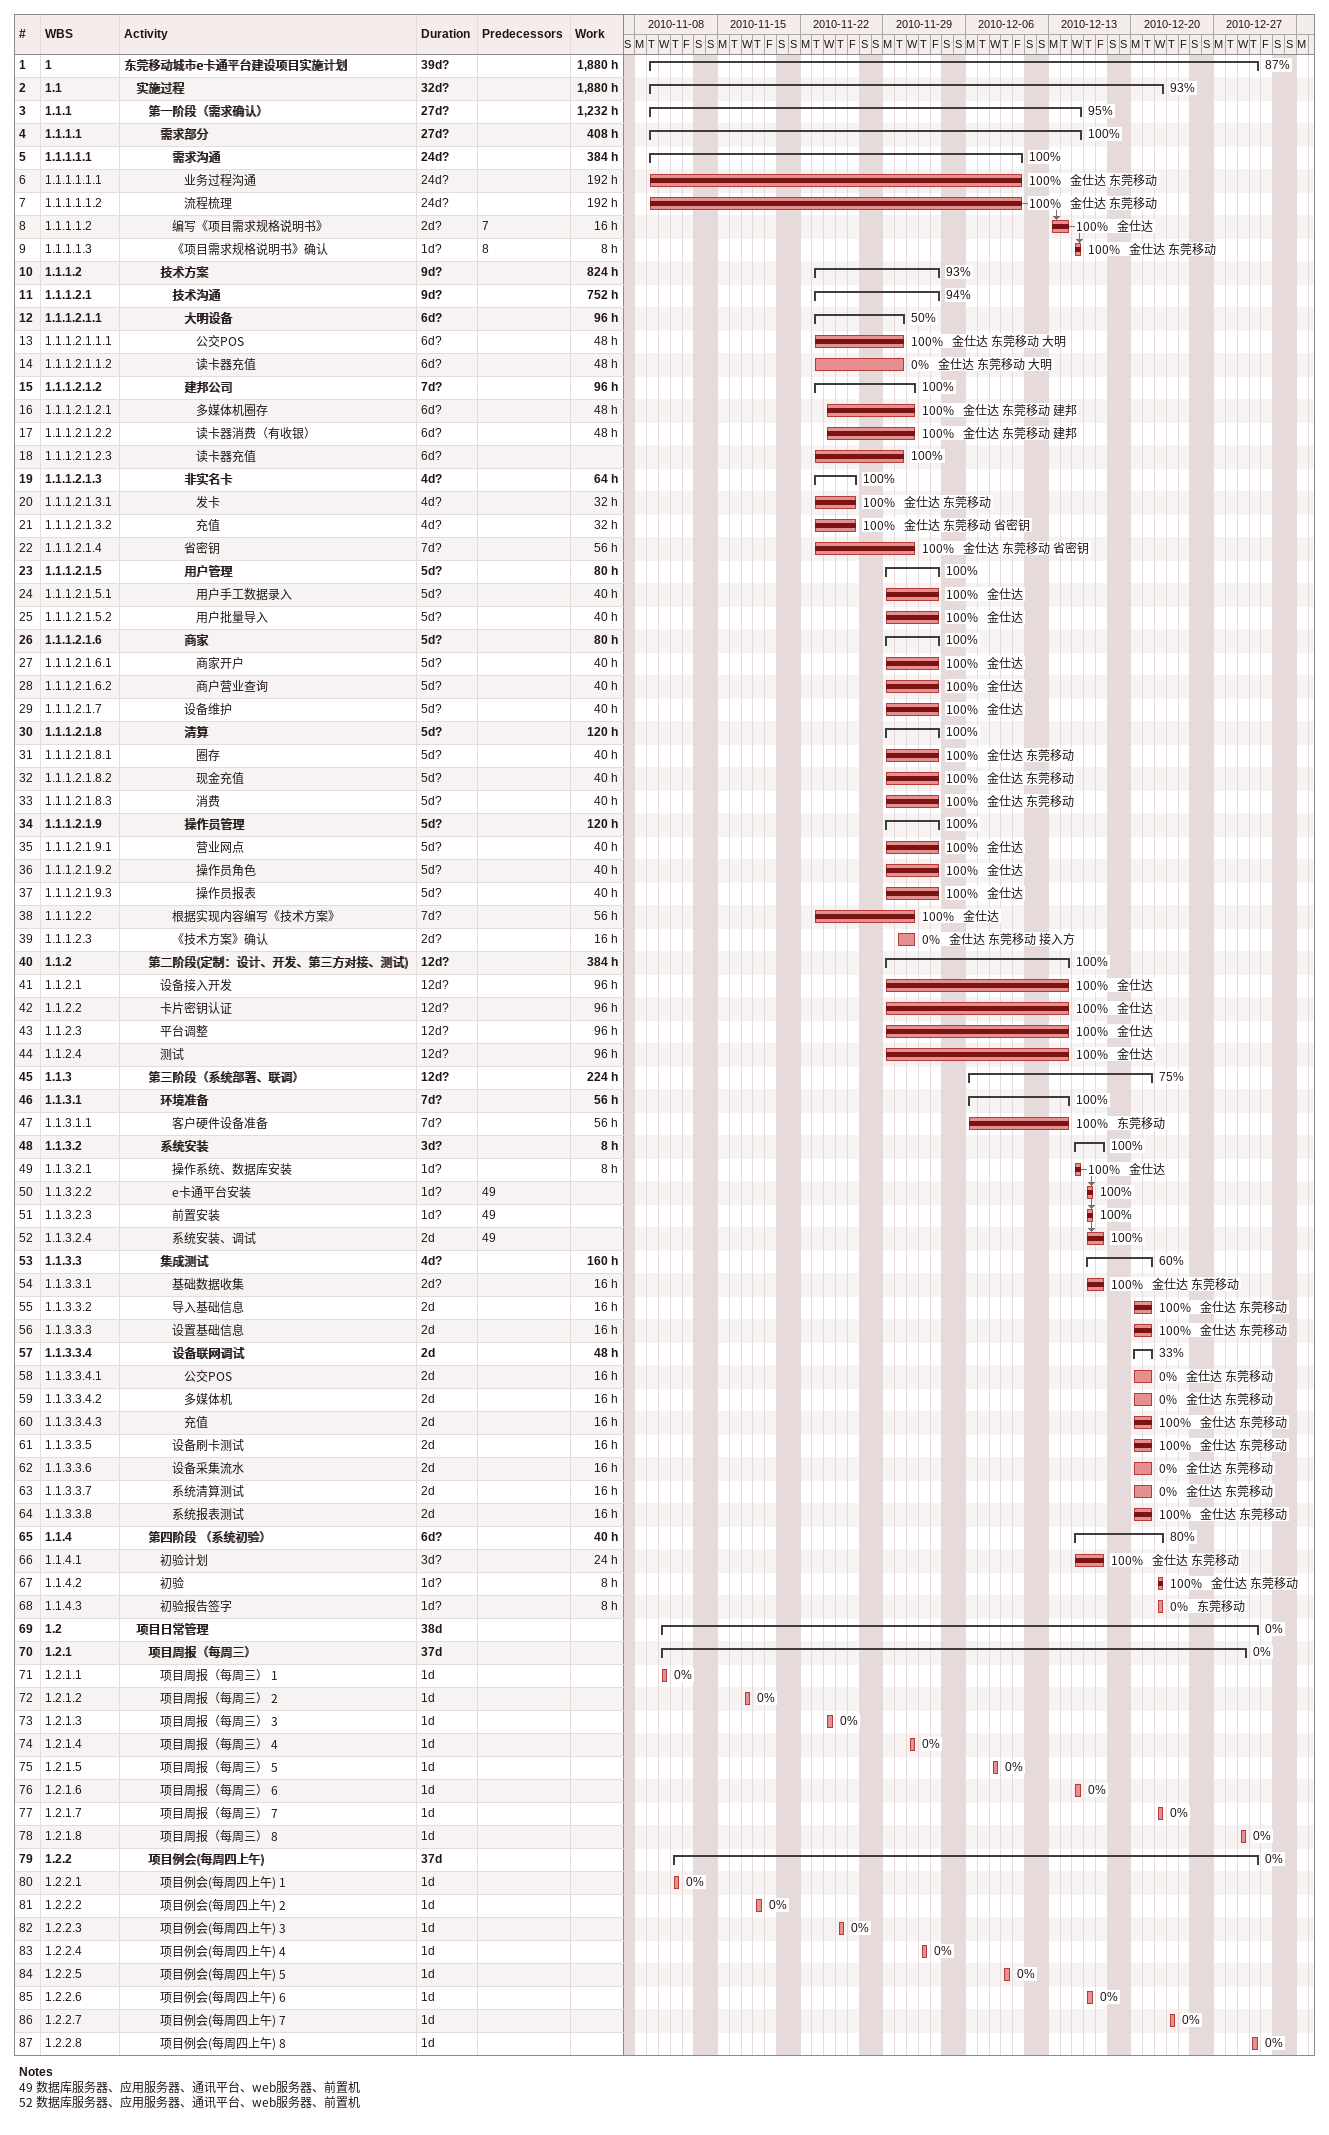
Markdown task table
| ID | WBS | Task | Duration | Start | Finish | Predecessors | Resources | % complete | Work (h) |
|---|---|---|---|---|---|---|---|---|---|
| 1 | 1 | **东莞移动城市e卡通平台建设项目实施计划** | 39d? | 2010-11-09 | 2010-12-30 |  |  | 87 | 1880 |
| 2 | 1.1 | **实施过程** | 32d? | 2010-11-09 | 2010-12-22 |  |  | 93 | 1880 |
| 3 | 1.1.1 | **第一阶段（需求确认）** | 27d? | 2010-11-09 | 2010-12-15 |  |  | 95 | 1232 |
| 4 | 1.1.1.1 | **需求部分** | 27d? | 2010-11-09 | 2010-12-15 |  |  | 100 | 408 |
| 5 | 1.1.1.1.1 | **需求沟通** | 24d? | 2010-11-09 | 2010-12-10 |  |  | 100 | 384 |
| 6 | 1.1.1.1.1.1 | 业务过程沟通 | 24d? | 2010-11-09 | 2010-12-10 |  | 金仕达 东莞移动 | 100 | 192 |
| 7 | 1.1.1.1.1.2 | 流程梳理 | 24d? | 2010-11-09 | 2010-12-10 |  | 金仕达 东莞移动 | 100 | 192 |
| 8 | 1.1.1.1.2 | 编写《项目需求规格说明书》 | 2d? | 2010-12-13 | 2010-12-14 | 7 | 金仕达 | 100 | 16 |
| 9 | 1.1.1.1.3 | 《项目需求规格说明书》确认 | 1d? | 2010-12-15 | 2010-12-15 | 8 | 金仕达 东莞移动 | 100 | 8 |
| 10 | 1.1.1.2 | **技术方案** | 9d? | 2010-11-23 | 2010-12-03 |  |  | 93 | 824 |
| 11 | 1.1.1.2.1 | **技术沟通** | 9d? | 2010-11-23 | 2010-12-03 |  |  | 94 | 752 |
| 12 | 1.1.1.2.1.1 | **大明设备** | 6d? | 2010-11-23 | 2010-11-30 |  |  | 50 | 96 |
| 13 | 1.1.1.2.1.1.1 | 公交POS | 6d? | 2010-11-23 | 2010-11-30 |  | 金仕达 东莞移动 大明 | 100 | 48 |
| 14 | 1.1.1.2.1.1.2 | 读卡器充值 | 6d? | 2010-11-23 | 2010-11-30 |  | 金仕达 东莞移动 大明 | 0 | 48 |
| 15 | 1.1.1.2.1.2 | **建邦公司** | 7d? | 2010-11-23 | 2010-12-01 |  |  | 100 | 96 |
| 16 | 1.1.1.2.1.2.1 | 多媒体机圈存 | 6d? | 2010-11-24 | 2010-12-01 |  | 金仕达 东莞移动 建邦 | 100 | 48 |
| 17 | 1.1.1.2.1.2.2 | 读卡器消费（有收银） | 6d? | 2010-11-24 | 2010-12-01 |  | 金仕达 东莞移动 建邦 | 100 | 48 |
| 18 | 1.1.1.2.1.2.3 | 读卡器充值 | 6d? | 2010-11-23 | 2010-11-30 |  |  | 100 |  |
| 19 | 1.1.1.2.1.3 | **非实名卡** | 4d? | 2010-11-23 | 2010-11-26 |  |  | 100 | 64 |
| 20 | 1.1.1.2.1.3.1 | 发卡 | 4d? | 2010-11-23 | 2010-11-26 |  | 金仕达 东莞移动 | 100 | 32 |
| 21 | 1.1.1.2.1.3.2 | 充值 | 4d? | 2010-11-23 | 2010-11-26 |  | 金仕达 东莞移动 省密钥 | 100 | 32 |
| 22 | 1.1.1.2.1.4 | 省密钥 | 7d? | 2010-11-23 | 2010-12-01 |  | 金仕达 东莞移动 省密钥 | 100 | 56 |
| 23 | 1.1.1.2.1.5 | **用户管理** | 5d? | 2010-11-29 | 2010-12-03 |  |  | 100 | 80 |
| 24 | 1.1.1.2.1.5.1 | 用户手工数据录入 | 5d? | 2010-11-29 | 2010-12-03 |  | 金仕达 | 100 | 40 |
| 25 | 1.1.1.2.1.5.2 | 用户批量导入 | 5d? | 2010-11-29 | 2010-12-03 |  | 金仕达 | 100 | 40 |
| 26 | 1.1.1.2.1.6 | **商家** | 5d? | 2010-11-29 | 2010-12-03 |  |  | 100 | 80 |
| 27 | 1.1.1.2.1.6.1 | 商家开户 | 5d? | 2010-11-29 | 2010-12-03 |  | 金仕达 | 100 | 40 |
| 28 | 1.1.1.2.1.6.2 | 商户营业查询 | 5d? | 2010-11-29 | 2010-12-03 |  | 金仕达 | 100 | 40 |
| 29 | 1.1.1.2.1.7 | 设备维护 | 5d? | 2010-11-29 | 2010-12-03 |  | 金仕达 | 100 | 40 |
| 30 | 1.1.1.2.1.8 | **清算** | 5d? | 2010-11-29 | 2010-12-03 |  |  | 100 | 120 |
| 31 | 1.1.1.2.1.8.1 | 圈存 | 5d? | 2010-11-29 | 2010-12-03 |  | 金仕达 东莞移动 | 100 | 40 |
| 32 | 1.1.1.2.1.8.2 | 现金充值 | 5d? | 2010-11-29 | 2010-12-03 |  | 金仕达 东莞移动 | 100 | 40 |
| 33 | 1.1.1.2.1.8.3 | 消费 | 5d? | 2010-11-29 | 2010-12-03 |  | 金仕达 东莞移动 | 100 | 40 |
| 34 | 1.1.1.2.1.9 | **操作员管理** | 5d? | 2010-11-29 | 2010-12-03 |  |  | 100 | 120 |
| 35 | 1.1.1.2.1.9.1 | 营业网点 | 5d? | 2010-11-29 | 2010-12-03 |  | 金仕达 | 100 | 40 |
| 36 | 1.1.1.2.1.9.2 | 操作员角色 | 5d? | 2010-11-29 | 2010-12-03 |  | 金仕达 | 100 | 40 |
| 37 | 1.1.1.2.1.9.3 | 操作员报表 | 5d? | 2010-11-29 | 2010-12-03 |  | 金仕达 | 100 | 40 |
| 38 | 1.1.1.2.2 | 根据实现内容编写《技术方案》 | 7d? | 2010-11-23 | 2010-12-01 |  | 金仕达 | 100 | 56 |
| 39 | 1.1.1.2.3 | 《技术方案》确认 | 2d? | 2010-11-30 | 2010-12-01 |  | 金仕达 东莞移动 接入方 | 0 | 16 |
| 40 | 1.1.2 | **第二阶段(定制：设计、开发、第三方对接、测试)** | 12d? | 2010-11-29 | 2010-12-14 |  |  | 100 | 384 |
| 41 | 1.1.2.1 | 设备接入开发 | 12d? | 2010-11-29 | 2010-12-14 |  | 金仕达 | 100 | 96 |
| 42 | 1.1.2.2 | 卡片密钥认证 | 12d? | 2010-11-29 | 2010-12-14 |  | 金仕达 | 100 | 96 |
| 43 | 1.1.2.3 | 平台调整 | 12d? | 2010-11-29 | 2010-12-14 |  | 金仕达 | 100 | 96 |
| 44 | 1.1.2.4 | 测试 | 12d? | 2010-11-29 | 2010-12-14 |  | 金仕达 | 100 | 96 |
| 45 | 1.1.3 | **第三阶段（系统部署、联调）** | 12d? | 2010-12-06 | 2010-12-21 |  |  | 75 | 224 |
| 46 | 1.1.3.1 | **环境准备** | 7d? | 2010-12-06 | 2010-12-14 |  |  | 100 | 56 |
| 47 | 1.1.3.1.1 | 客户硬件设备准备 | 7d? | 2010-12-06 | 2010-12-14 |  | 东莞移动 | 100 | 56 |
| 48 | 1.1.3.2 | **系统安装** | 3d? | 2010-12-15 | 2010-12-17 |  |  | 100 | 8 |
| 49 | 1.1.3.2.1 | 操作系统、数据库安装 | 1d? | 2010-12-15 | 2010-12-15 |  | 金仕达 | 100 | 8 |
| 50 | 1.1.3.2.2 | e卡通平台安装 | 1d? | 2010-12-16 | 2010-12-16 | 49 |  | 100 |  |
| 51 | 1.1.3.2.3 | 前置安装 | 1d? | 2010-12-16 | 2010-12-16 | 49 |  | 100 |  |
| 52 | 1.1.3.2.4 | 系统安装、调试 | 2d | 2010-12-16 | 2010-12-17 | 49 |  | 100 |  |
| 53 | 1.1.3.3 | **集成测试** | 4d? | 2010-12-16 | 2010-12-21 |  |  | 60 | 160 |
| 54 | 1.1.3.3.1 | 基础数据收集 | 2d? | 2010-12-16 | 2010-12-17 |  | 金仕达 东莞移动 | 100 | 16 |
| 55 | 1.1.3.3.2 | 导入基础信息 | 2d | 2010-12-20 | 2010-12-21 |  | 金仕达 东莞移动 | 100 | 16 |
| 56 | 1.1.3.3.3 | 设置基础信息 | 2d | 2010-12-20 | 2010-12-21 |  | 金仕达 东莞移动 | 100 | 16 |
| 57 | 1.1.3.3.4 | **设备联网调试** | 2d | 2010-12-20 | 2010-12-21 |  |  | 33 | 48 |
| 58 | 1.1.3.3.4.1 | 公交POS | 2d | 2010-12-20 | 2010-12-21 |  | 金仕达 东莞移动 | 0 | 16 |
| 59 | 1.1.3.3.4.2 | 多媒体机 | 2d | 2010-12-20 | 2010-12-21 |  | 金仕达 东莞移动 | 0 | 16 |
| 60 | 1.1.3.3.4.3 | 充值 | 2d | 2010-12-20 | 2010-12-21 |  | 金仕达 东莞移动 | 100 | 16 |
| 61 | 1.1.3.3.5 | 设备刷卡测试 | 2d | 2010-12-20 | 2010-12-21 |  | 金仕达 东莞移动 | 100 | 16 |
| 62 | 1.1.3.3.6 | 设备采集流水 | 2d | 2010-12-20 | 2010-12-21 |  | 金仕达 东莞移动 | 0 | 16 |
| 63 | 1.1.3.3.7 | 系统清算测试 | 2d | 2010-12-20 | 2010-12-21 |  | 金仕达 东莞移动 | 0 | 16 |
| 64 | 1.1.3.3.8 | 系统报表测试 | 2d | 2010-12-20 | 2010-12-21 |  | 金仕达 东莞移动 | 100 | 16 |
| 65 | 1.1.4 | **第四阶段 （系统初验）** | 6d? | 2010-12-15 | 2010-12-22 |  |  | 80 | 40 |
| 66 | 1.1.4.1 | 初验计划 | 3d? | 2010-12-15 | 2010-12-17 |  | 金仕达 东莞移动 | 100 | 24 |
| 67 | 1.1.4.2 | 初验 | 1d? | 2010-12-22 | 2010-12-22 |  | 金仕达 东莞移动 | 100 | 8 |
| 68 | 1.1.4.3 | 初验报告签字 | 1d? | 2010-12-22 | 2010-12-22 |  | 东莞移动 | 0 | 8 |
| 69 | 1.2 | **项目日常管理** | 38d | 2010-11-10 | 2010-12-30 |  |  | 0 |  |
| 70 | 1.2.1 | **项目周报（每周三）** | 37d | 2010-11-10 | 2010-12-29 |  |  | 0 |  |
| 71 | 1.2.1.1 | 项目周报（每周三） 1 | 1d | 2010-11-10 | 2010-11-10 |  |  | 0 |  |
| 72 | 1.2.1.2 | 项目周报（每周三） 2 | 1d | 2010-11-17 | 2010-11-17 |  |  | 0 |  |
| 73 | 1.2.1.3 | 项目周报（每周三） 3 | 1d | 2010-11-24 | 2010-11-24 |  |  | 0 |  |
| 74 | 1.2.1.4 | 项目周报（每周三） 4 | 1d | 2010-12-01 | 2010-12-01 |  |  | 0 |  |
| 75 | 1.2.1.5 | 项目周报（每周三） 5 | 1d | 2010-12-08 | 2010-12-08 |  |  | 0 |  |
| 76 | 1.2.1.6 | 项目周报（每周三） 6 | 1d | 2010-12-15 | 2010-12-15 |  |  | 0 |  |
| 77 | 1.2.1.7 | 项目周报（每周三） 7 | 1d | 2010-12-22 | 2010-12-22 |  |  | 0 |  |
| 78 | 1.2.1.8 | 项目周报（每周三） 8 | 1d | 2010-12-29 | 2010-12-29 |  |  | 0 |  |
| 79 | 1.2.2 | **项目例会(每周四上午)** | 37d | 2010-11-11 | 2010-12-30 |  |  | 0 |  |
| 80 | 1.2.2.1 | 项目例会(每周四上午) 1 | 1d | 2010-11-11 | 2010-11-11 |  |  | 0 |  |
| 81 | 1.2.2.2 | 项目例会(每周四上午) 2 | 1d | 2010-11-18 | 2010-11-18 |  |  | 0 |  |
| 82 | 1.2.2.3 | 项目例会(每周四上午) 3 | 1d | 2010-11-25 | 2010-11-25 |  |  | 0 |  |
| 83 | 1.2.2.4 | 项目例会(每周四上午) 4 | 1d | 2010-12-02 | 2010-12-02 |  |  | 0 |  |
| 84 | 1.2.2.5 | 项目例会(每周四上午) 5 | 1d | 2010-12-09 | 2010-12-09 |  |  | 0 |  |
| 85 | 1.2.2.6 | 项目例会(每周四上午) 6 | 1d | 2010-12-16 | 2010-12-16 |  |  | 0 |  |
| 86 | 1.2.2.7 | 项目例会(每周四上午) 7 | 1d | 2010-12-23 | 2010-12-23 |  |  | 0 |  |
| 87 | 1.2.2.8 | 项目例会(每周四上午) 8 | 1d | 2010-12-30 | 2010-12-30 |  |  | 0 |  |

Notes
- 49: 数据库服务器、应用服务器、通讯平台、web服务器、前置机
- 52: 数据库服务器、应用服务器、通讯平台、web服务器、前置机
